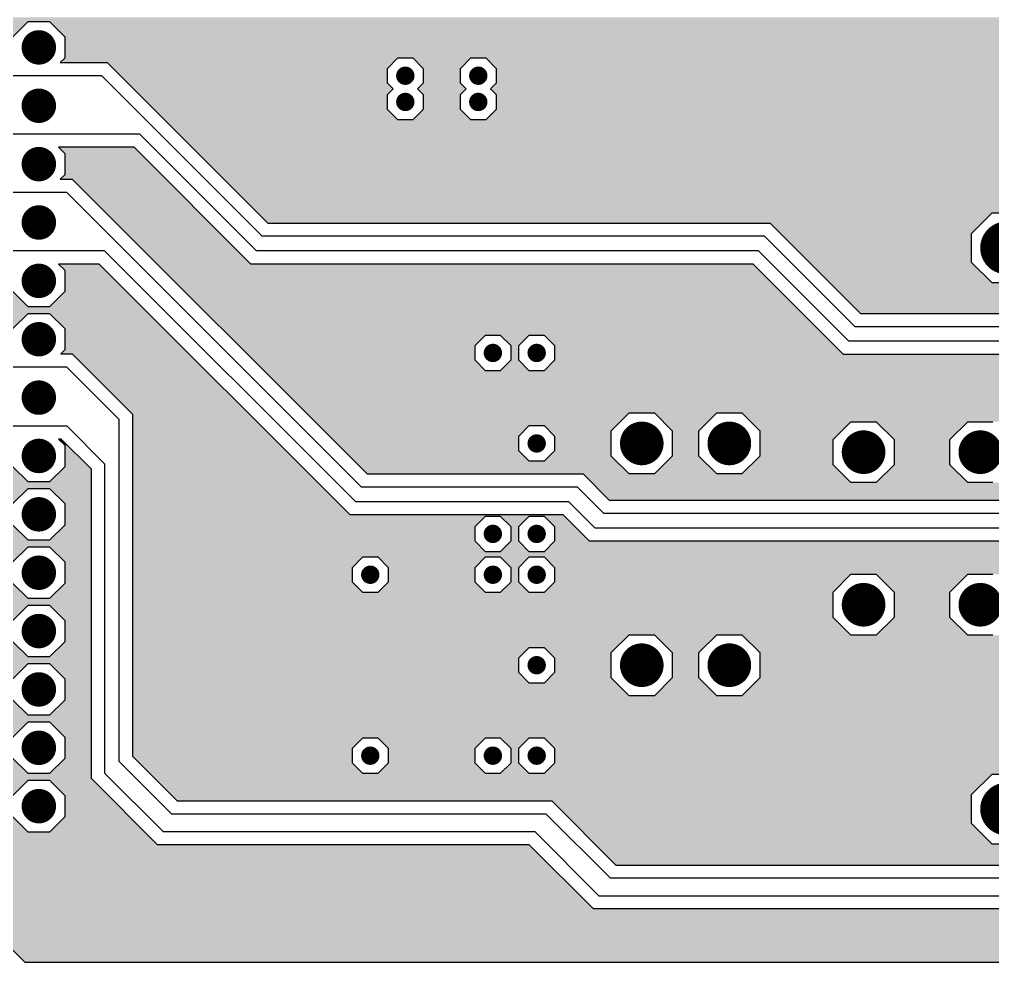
# Model space of a CAD drawing. Extents: x 295 to 953, y 10 to 290.
# Drawn here: x 521.2 to 591.1, y 91.3 to 159 of the extents above; entities that cross this region are included whole.
import ezdxf

# ---------------------------------------------------------------- set-up
doc = ezdxf.new("R2010")
doc.units = 0
doc.header["$LTSCALE"] = 5
doc.header["$MEASUREMENT"] = 0
doc.layers.get('0').update_dxf_attribs({"linetype": 'CONTINUOUS', "lineweight": 25})
doc.layers.add('L3-INT2_GBR', color=2, linetype='CONTINUOUS')

msp = doc.modelspace()

# ---------------------------------------------------------------- linework, layer by layer
at = {"color": 7}
for points, const_width in [([(523.223, 157.023, -1), (521.986, 157.023, -1)], 1.238), ([(549.244, 154.99, -1), (548.584, 154.99, -1)], 0.66), ([(554.483, 154.99, -1), (553.823, 154.99, -1)], 0.66), ([(523.223, 152.832, -1), (521.986, 152.832, -1)], 1.238), ([(549.244, 153.104, -1), (548.584, 153.104, -1)], 0.66), ([(554.483, 153.104, -1), (553.823, 153.104, -1)], 0.66), ([(523.223, 148.641, -1), (521.986, 148.641, -1)], 1.238), ([(523.223, 144.45, -1), (521.986, 144.45, -1)], 1.238), ([(593.03, 142.626, -1), (591.132, 142.626, -1)], 1.897), ([(523.223, 140.258, -1), (521.986, 140.258, -1)], 1.238), ([(523.223, 136.067, -1), (521.986, 136.067, -1)], 1.238), ([(555.53, 135.082, -1), (554.87, 135.082, -1)], 0.66), ([(558.674, 135.082, -1), (558.014, 135.082, -1)], 0.66), ([(523.223, 131.876, -1), (521.986, 131.876, -1)], 1.238), ([(566.671, 128.586, -1), (565.104, 128.586, -1)], 1.567), ([(572.958, 128.586, -1), (571.39, 128.586, -1)], 1.567), ([(558.674, 128.586, -1), (558.014, 128.586, -1)], 0.66), ([(582.597, 127.958, -1), (581.029, 127.958, -1)], 1.567), ([(590.979, 127.958, -1), (589.411, 127.958, -1)], 1.567), ([(523.223, 127.686, -1), (521.986, 127.686, -1)], 1.238), ([(523.223, 123.495, -1), (521.986, 123.495, -1)], 1.238), ([(555.53, 122.09, -1), (554.87, 122.09, -1)], 0.66), ([(558.674, 122.09, -1), (558.014, 122.09, -1)], 0.66), ([(523.223, 119.303, -1), (521.986, 119.303, -1)], 1.238), ([(546.729, 119.157, -1), (546.069, 119.157, -1)], 0.66), ([(555.53, 119.157, -1), (554.87, 119.157, -1)], 0.66), ([(558.674, 119.157, -1), (558.014, 119.157, -1)], 0.66), ([(582.597, 117.002, -1), (581.029, 117.002, -1)], 1.567), ([(590.979, 117.002, -1), (589.411, 117.002, -1)], 1.567), ([(523.223, 115.112, -1), (521.986, 115.112, -1)], 1.238), ([(566.671, 112.661, -1), (565.104, 112.661, -1)], 1.567), ([(572.958, 112.661, -1), (571.39, 112.661, -1)], 1.567), ([(558.674, 112.661, -1), (558.014, 112.661, -1)], 0.66), ([(523.223, 110.921, -1), (521.986, 110.921, -1)], 1.238), ([(523.223, 106.731, -1), (521.986, 106.731, -1)], 1.238), ([(546.729, 106.165, -1), (546.069, 106.165, -1)], 0.66), ([(555.53, 106.165, -1), (554.87, 106.165, -1)], 0.66), ([(558.674, 106.165, -1), (558.014, 106.165, -1)], 0.66), ([(593.03, 102.333, -1), (591.132, 102.333, -1)], 1.897), ([(523.223, 102.54, -1), (521.986, 102.54, -1)], 1.238)]:
    msp.add_lwpolyline(points, format="xyb", close=True, dxfattribs=dict(at, const_width=const_width))
at = {"layer": 'L3-INT2_GBR', "color": 7}
for p, q in [((520.748, 157.791), (521.836, 158.879)), ((521.836, 158.879), (523.373, 158.879)), ((523.373, 158.879), (524.461, 157.791)), ((524.461, 157.791), (524.461, 156.254)), ((524.461, 156.254), (524.146, 155.938)), ((524.146, 155.938), (527.513, 155.938)), ((527.513, 155.938), (539.039, 144.413)), ((547.635, 155.519), (548.384, 156.268)), ((548.384, 156.268), (549.443, 156.268)), ((549.443, 156.268), (550.193, 155.519)), ((552.874, 155.519), (553.623, 156.268)), ((553.623, 156.268), (554.682, 156.268)), ((554.682, 156.268), (555.431, 155.519)), ((547.635, 154.46), (547.635, 155.519)), ((550.193, 155.519), (550.193, 154.46)), ((552.874, 154.46), (552.874, 155.519)), ((555.431, 155.519), (555.431, 154.46)), ((527.121, 154.99), (516.255, 154.99)), ((527.121, 154.99), (538.646, 143.464)), ((548.048, 154.048), (547.635, 154.46)), ((550.193, 154.46), (549.78, 154.048)), ((553.286, 154.048), (552.874, 154.46)), ((555.431, 154.46), (555.019, 154.048)), ((547.635, 153.633), (548.048, 154.048)), ((549.78, 154.048), (550.193, 153.633)), ((552.874, 153.633), (553.286, 154.048)), ((555.019, 154.048), (555.431, 153.633)), ((547.635, 152.574), (547.635, 153.633)), ((550.193, 153.633), (550.193, 152.574)), ((552.874, 152.574), (552.874, 153.633)), ((555.431, 153.633), (555.431, 152.574)), ((548.384, 151.825), (547.635, 152.574)), ((550.193, 152.574), (549.443, 151.825)), ((553.623, 151.825), (552.874, 152.574)), ((555.431, 152.574), (554.682, 151.825)), ((549.443, 151.825), (548.384, 151.825)), ((554.682, 151.825), (553.623, 151.825)), ((529.845, 150.799), (516.255, 150.799)), ((529.845, 150.799), (538.227, 142.417)), ((524.02, 149.85), (524.461, 149.409)), ((529.452, 149.85), (524.02, 149.85)), ((537.834, 141.468), (529.452, 149.85)), ((524.461, 149.409), (524.461, 147.872)), ((524.461, 147.872), (524.146, 147.556)), ((524.146, 147.556), (524.999, 147.556)), ((524.999, 147.556), (546.163, 126.392)), ((524.606, 146.608), (516.255, 146.608)), ((524.606, 146.608), (545.771, 125.443)), ((589.565, 143.669), (591.038, 145.142)), ((591.038, 145.142), (593.124, 145.142)), ((539.039, 144.413), (575.098, 144.413)), ((575.098, 144.413), (581.594, 137.917)), ((574.705, 143.464), (538.646, 143.464)), ((574.705, 143.464), (581.201, 136.968)), ((589.565, 141.583), (589.565, 143.669)), ((527.33, 142.417), (516.255, 142.417)), ((527.33, 142.417), (545.351, 124.395)), ((574.269, 142.417), (538.227, 142.417)), ((574.269, 142.417), (580.765, 135.921)), ((524.02, 141.468), (524.461, 141.027)), ((526.937, 141.468), (524.02, 141.468)), ((544.959, 123.447), (526.937, 141.468)), ((573.877, 141.468), (537.834, 141.468)), ((580.373, 134.972), (573.877, 141.468)), ((591.038, 140.11), (589.565, 141.583)), ((524.461, 141.027), (524.461, 139.49)), ((593.124, 140.11), (591.038, 140.11)), ((521.836, 138.402), (520.748, 139.49)), ((524.461, 139.49), (523.373, 138.402)), ((523.373, 138.402), (521.836, 138.402)), ((520.748, 136.836), (521.836, 137.924)), ((521.836, 137.924), (523.373, 137.924)), ((523.373, 137.924), (524.461, 136.836)), ((581.594, 137.917), (617.673, 137.917)), ((618.065, 136.968), (581.201, 136.968)), ((524.461, 136.836), (524.461, 135.299)), ((553.922, 135.612), (554.671, 136.361)), ((554.671, 136.361), (555.73, 136.361)), ((555.73, 136.361), (556.479, 135.612)), ((557.065, 135.612), (557.814, 136.361)), ((557.814, 136.361), (558.873, 136.361)), ((558.873, 136.361), (559.622, 135.612)), ((553.922, 134.553), (553.922, 135.612)), ((556.479, 135.612), (556.479, 134.553)), ((557.065, 134.553), (557.065, 135.612)), ((559.622, 135.612), (559.622, 134.553)), ((618.694, 135.921), (580.765, 135.921)), ((524.461, 135.299), (524.177, 135.015)), ((524.177, 135.015), (524.999, 135.015)), ((524.999, 135.015), (529.327, 130.687)), ((619.087, 134.972), (580.373, 134.972)), ((554.671, 133.804), (553.922, 134.553)), ((556.479, 134.553), (555.73, 133.804)), ((557.814, 133.804), (557.065, 134.553)), ((559.622, 134.553), (558.873, 133.804)), ((524.606, 134.066), (516.224, 134.066)), ((524.606, 134.066), (528.378, 130.294)), ((555.73, 133.804), (554.671, 133.804)), ((558.873, 133.804), (557.814, 133.804)), ((529.327, 130.687), (529.327, 106.138)), ((563.701, 129.492), (564.981, 130.773)), ((564.981, 130.773), (566.793, 130.773)), ((566.793, 130.773), (568.074, 129.492)), ((569.988, 129.492), (571.268, 130.773)), ((571.268, 130.773), (573.08, 130.773)), ((573.08, 130.773), (574.36, 129.492)), ((528.378, 105.745), (528.378, 130.294)), ((579.627, 128.864), (580.907, 130.144)), ((580.907, 130.144), (582.719, 130.144)), ((582.719, 130.144), (583.999, 128.864)), ((588.009, 128.864), (589.289, 130.144)), ((589.289, 130.144), (591.101, 130.144)), ((516.255, 129.844), (524.606, 129.844)), ((527.33, 127.12), (524.606, 129.844)), ((557.065, 129.116), (557.814, 129.865)), ((557.814, 129.865), (558.873, 129.865)), ((558.873, 129.865), (559.622, 129.116)), ((563.701, 127.681), (563.701, 129.492)), ((568.074, 129.492), (568.074, 127.681)), ((569.988, 127.681), (569.988, 129.492)), ((574.36, 129.492), (574.36, 127.681)), ((524.02, 128.895), (524.461, 128.454)), ((524.213, 128.895), (524.02, 128.895)), ((526.381, 126.727), (524.213, 128.895)), ((557.065, 128.057), (557.065, 129.116)), ((559.622, 129.116), (559.622, 128.057)), ((579.627, 127.052), (579.627, 128.864)), ((583.999, 128.864), (583.999, 127.052)), ((588.009, 127.052), (588.009, 128.864)), ((524.461, 128.454), (524.461, 126.917)), ((557.814, 127.308), (557.065, 128.057)), ((559.622, 128.057), (558.873, 127.308)), ((558.873, 127.308), (557.814, 127.308)), ((564.981, 126.4), (563.701, 127.681)), ((568.074, 127.681), (566.793, 126.4)), ((571.268, 126.4), (569.988, 127.681)), ((574.36, 127.681), (573.08, 126.4)), ((521.836, 125.829), (520.748, 126.917)), ((524.461, 126.917), (523.373, 125.829)), ((526.381, 104.515), (526.381, 126.727)), ((527.33, 127.12), (527.33, 104.907)), ((580.907, 125.772), (579.627, 127.052)), ((583.999, 127.052), (582.719, 125.772)), ((589.289, 125.772), (588.009, 127.052)), ((523.373, 125.829), (521.836, 125.829)), ((546.163, 126.392), (561.67, 126.392)), ((561.67, 126.392), (563.556, 124.506)), ((566.793, 126.4), (564.981, 126.4)), ((573.08, 126.4), (571.268, 126.4)), ((582.719, 125.772), (580.907, 125.772)), ((591.101, 125.772), (589.289, 125.772)), ((520.748, 124.263), (521.836, 125.351)), ((521.836, 125.351), (523.373, 125.351)), ((523.373, 125.351), (524.461, 124.263)), ((561.277, 125.443), (545.771, 125.443)), ((561.277, 125.443), (563.163, 123.557)), ((560.649, 124.395), (545.351, 124.395)), ((560.649, 124.395), (562.535, 122.509)), ((563.556, 124.506), (592.946, 124.506)), ((524.461, 124.263), (524.461, 122.726)), ((560.256, 123.447), (544.959, 123.447)), ((553.922, 122.62), (554.671, 123.369)), ((554.671, 123.369), (555.73, 123.369)), ((555.73, 123.369), (556.479, 122.62)), ((557.065, 122.62), (557.814, 123.369)), ((557.814, 123.369), (558.873, 123.369)), ((558.873, 123.369), (559.622, 122.62)), ((562.142, 121.561), (560.256, 123.447)), ((593.338, 123.557), (563.163, 123.557)), ((521.836, 121.638), (520.748, 122.726)), ((524.461, 122.726), (523.373, 121.638)), ((553.922, 121.561), (553.922, 122.62)), ((556.479, 122.62), (556.479, 121.561)), ((557.065, 121.561), (557.065, 122.62)), ((559.622, 122.62), (559.622, 121.561)), ((593.967, 122.509), (562.535, 122.509)), ((523.373, 121.638), (521.836, 121.638)), ((554.671, 120.812), (553.922, 121.561)), ((556.479, 121.561), (555.73, 120.812)), ((557.814, 120.812), (557.065, 121.561)), ((559.622, 121.561), (558.873, 120.812)), ((594.36, 121.561), (562.142, 121.561)), ((520.748, 120.072), (521.836, 121.16)), ((521.836, 121.16), (523.373, 121.16)), ((523.373, 121.16), (524.461, 120.072)), ((545.12, 119.686), (545.87, 120.435)), ((545.87, 120.435), (546.929, 120.435)), ((546.929, 120.435), (547.678, 119.686)), ((553.922, 119.686), (554.671, 120.435)), ((555.73, 120.812), (554.671, 120.812)), ((554.671, 120.435), (555.73, 120.435)), ((555.73, 120.435), (556.479, 119.686)), ((557.065, 119.686), (557.814, 120.435)), ((558.873, 120.812), (557.814, 120.812)), ((557.814, 120.435), (558.873, 120.435)), ((558.873, 120.435), (559.622, 119.686)), ((524.461, 120.072), (524.461, 118.535)), ((545.12, 118.627), (545.12, 119.686)), ((547.678, 119.686), (547.678, 118.627)), ((553.922, 118.627), (553.922, 119.686)), ((556.479, 119.686), (556.479, 118.627)), ((557.065, 118.627), (557.065, 119.686)), ((559.622, 119.686), (559.622, 118.627)), ((579.627, 117.908), (580.907, 119.188)), ((580.907, 119.188), (582.719, 119.188)), ((582.719, 119.188), (583.999, 117.908)), ((588.009, 117.908), (589.289, 119.188)), ((589.289, 119.188), (591.101, 119.188)), ((521.836, 117.447), (520.748, 118.535)), ((524.461, 118.535), (523.373, 117.447)), ((545.87, 117.878), (545.12, 118.627)), ((547.678, 118.627), (546.929, 117.878)), ((554.671, 117.878), (553.922, 118.627)), ((556.479, 118.627), (555.73, 117.878)), ((557.814, 117.878), (557.065, 118.627)), ((559.622, 118.627), (558.873, 117.878)), ((523.373, 117.447), (521.836, 117.447)), ((546.929, 117.878), (545.87, 117.878)), ((555.73, 117.878), (554.671, 117.878)), ((558.873, 117.878), (557.814, 117.878)), ((579.627, 116.096), (579.627, 117.908)), ((583.999, 117.908), (583.999, 116.096)), ((588.009, 116.096), (588.009, 117.908)), ((520.748, 115.881), (521.836, 116.969)), ((521.836, 116.969), (523.373, 116.969)), ((523.373, 116.969), (524.461, 115.881)), ((580.907, 114.816), (579.627, 116.096)), ((583.999, 116.096), (582.719, 114.816)), ((589.289, 114.816), (588.009, 116.096)), ((524.461, 115.881), (524.461, 114.344)), ((563.701, 113.566), (564.981, 114.847)), ((564.981, 114.847), (566.793, 114.847)), ((566.793, 114.847), (568.074, 113.566)), ((569.988, 113.566), (571.268, 114.847)), ((571.268, 114.847), (573.08, 114.847)), ((573.08, 114.847), (574.36, 113.566)), ((582.719, 114.816), (580.907, 114.816)), ((591.101, 114.816), (589.289, 114.816)), ((521.836, 113.256), (520.748, 114.344)), ((524.461, 114.344), (523.373, 113.256)), ((557.065, 113.19), (557.814, 113.939)), ((557.814, 113.939), (558.873, 113.939)), ((558.873, 113.939), (559.622, 113.19)), ((523.373, 113.256), (521.836, 113.256)), ((557.065, 112.131), (557.065, 113.19)), ((559.622, 113.19), (559.622, 112.131)), ((563.701, 111.755), (563.701, 113.566)), ((568.074, 113.566), (568.074, 111.755)), ((569.988, 111.755), (569.988, 113.566)), ((574.36, 113.566), (574.36, 111.755)), ((520.748, 111.69), (521.836, 112.778)), ((521.836, 112.778), (523.373, 112.778)), ((523.373, 112.778), (524.461, 111.69)), ((557.814, 111.382), (557.065, 112.131)), ((559.622, 112.131), (558.873, 111.382)), ((524.461, 111.69), (524.461, 110.153)), ((558.873, 111.382), (557.814, 111.382)), ((564.981, 110.474), (563.701, 111.755)), ((568.074, 111.755), (566.793, 110.474)), ((571.268, 110.474), (569.988, 111.755)), ((574.36, 111.755), (573.08, 110.474)), ((566.793, 110.474), (564.981, 110.474)), ((573.08, 110.474), (571.268, 110.474)), ((521.836, 109.065), (520.748, 110.153)), ((524.461, 110.153), (523.373, 109.065)), ((523.373, 109.065), (521.836, 109.065)), ((520.748, 107.499), (521.836, 108.587)), ((521.836, 108.587), (523.373, 108.587)), ((523.373, 108.587), (524.461, 107.499)), ((524.461, 107.499), (524.461, 105.962)), ((545.12, 106.694), (545.87, 107.443)), ((545.87, 107.443), (546.929, 107.443)), ((546.929, 107.443), (547.678, 106.694)), ((553.922, 106.694), (554.671, 107.443)), ((554.671, 107.443), (555.73, 107.443)), ((555.73, 107.443), (556.479, 106.694)), ((557.065, 106.694), (557.814, 107.443)), ((557.814, 107.443), (558.873, 107.443)), ((558.873, 107.443), (559.622, 106.694)), ((545.12, 105.635), (545.12, 106.694)), ((547.678, 106.694), (547.678, 105.635)), ((553.922, 105.635), (553.922, 106.694)), ((556.479, 106.694), (556.479, 105.635)), ((557.065, 105.635), (557.065, 106.694)), ((559.622, 106.694), (559.622, 105.635)), ((521.836, 104.874), (520.748, 105.962)), ((524.461, 105.962), (523.373, 104.874)), ((528.378, 105.745), (532.15, 101.974)), ((529.327, 106.138), (532.543, 102.922)), ((545.87, 104.886), (545.12, 105.635)), ((547.678, 105.635), (546.929, 104.886)), ((554.671, 104.886), (553.922, 105.635)), ((556.479, 105.635), (555.73, 104.886)), ((557.814, 104.886), (557.065, 105.635)), ((559.622, 105.635), (558.873, 104.886)), ((523.373, 104.874), (521.836, 104.874)), ((531.521, 100.716), (527.33, 104.907)), ((546.929, 104.886), (545.87, 104.886)), ((555.73, 104.886), (554.671, 104.886)), ((558.873, 104.886), (557.814, 104.886)), ((589.565, 103.376), (591.038, 104.849)), ((591.038, 104.849), (593.124, 104.849)), ((520.748, 103.308), (521.836, 104.396)), ((521.836, 104.396), (523.373, 104.396)), ((523.373, 104.396), (524.461, 103.308)), ((531.128, 99.767), (526.381, 104.515)), ((524.461, 103.308), (524.461, 101.771)), ((532.543, 102.922), (559.423, 102.922)), ((559.423, 102.922), (564.033, 98.312)), ((589.565, 101.29), (589.565, 103.376)), ((521.836, 100.683), (520.748, 101.771)), ((524.461, 101.771), (523.373, 100.683)), ((559.03, 101.974), (532.15, 101.974)), ((559.03, 101.974), (563.64, 97.363)), ((523.373, 100.683), (521.836, 100.683)), ((531.521, 100.716), (558.205, 100.716)), ((562.815, 96.106), (558.205, 100.716)), ((591.038, 99.817), (589.565, 101.29)), ((557.812, 99.767), (531.128, 99.767)), ((562.422, 95.157), (557.812, 99.767)), ((593.124, 99.817), (591.038, 99.817)), ((521.616, 91.311), (514.191, 98.736)), ((564.033, 98.312), (723.443, 98.312)), ((723.05, 97.363), (563.64, 97.363)), ((562.815, 96.106), (722.631, 96.106)), ((722.238, 95.157), (562.422, 95.157)), ((718.283, 91.311), (521.616, 91.311))]:
    msp.add_line(p, q, dxfattribs=at)
for points in [[(661.61, 158.879), (661.911, 159.179), (506.839, 158.879), (506.839, 159.179)], [(521.836, 158.879), (521.836, 158.879), (519.182, 158.879), (517.645, 158.879)], [(520.748, 157.791), (521.836, 158.879), (520.27, 157.791), (519.182, 158.879)], [(661.61, 158.879), (661.61, 158.879), (523.373, 158.879), (521.836, 158.879)], [(660.723, 157.991), (661.61, 158.879), (524.261, 157.991), (523.373, 158.879)], [(660.723, 157.791), (660.723, 157.991), (524.461, 157.791), (524.261, 157.991)], [(660.723, 156.478), (660.723, 157.791), (524.461, 156.478), (524.461, 157.791)], [(610.201, 156.268), (610.411, 156.478), (524.461, 156.268), (524.461, 156.478)], [(548.054, 155.938), (548.369, 156.254), (524.146, 155.938), (524.461, 156.254)], [(548.054, 155.938), (548.054, 155.938), (527.513, 155.938), (524.146, 155.938)], [(548.369, 156.254), (548.384, 156.268), (524.461, 156.254), (524.461, 156.268)], [(547.635, 155.519), (548.054, 155.938), (527.932, 155.519), (527.513, 155.938)], [(553.623, 156.268), (553.623, 156.268), (549.443, 156.268), (548.384, 156.268)], [(552.874, 155.519), (553.623, 156.268), (550.193, 155.519), (549.443, 156.268)], [(610.201, 156.268), (610.201, 156.268), (554.682, 156.268), (553.623, 156.268)], [(609.662, 155.729), (610.201, 156.268), (555.222, 155.729), (554.682, 156.268)], [(547.635, 154.46), (547.635, 155.519), (528.992, 154.46), (527.932, 155.519)], [(552.874, 154.46), (552.874, 155.519), (550.193, 154.46), (550.193, 155.519)], [(609.662, 155.519), (609.662, 155.729), (555.431, 155.519), (555.222, 155.729)], [(609.662, 154.67), (609.662, 155.519), (555.431, 154.67), (555.431, 155.519)], [(548.048, 154.048), (547.635, 154.46), (529.404, 154.048), (528.992, 154.46)], [(553.286, 154.048), (552.874, 154.46), (549.78, 154.048), (550.193, 154.46)], [(610.18, 154.152), (609.871, 154.46), (555.123, 154.152), (555.431, 154.46)], [(609.871, 154.46), (609.662, 154.67), (555.431, 154.46), (555.431, 154.67)], [(547.635, 153.633), (548.048, 154.048), (529.818, 153.633), (529.404, 154.048)], [(552.874, 153.633), (553.286, 154.048), (550.193, 153.633), (549.78, 154.048)], [(610.076, 154.048), (610.18, 154.152), (555.019, 154.048), (555.123, 154.152)], [(609.662, 153.633), (610.076, 154.048), (555.431, 153.633), (555.019, 154.048)], [(547.635, 152.574), (547.635, 153.633), (530.878, 152.574), (529.818, 153.633)], [(552.874, 152.574), (552.874, 153.633), (550.193, 152.574), (550.193, 153.633)], [(609.662, 152.574), (609.662, 153.633), (555.431, 152.574), (555.431, 153.633)], [(548.384, 151.825), (547.635, 152.574), (531.627, 151.825), (530.878, 152.574)], [(553.623, 151.825), (552.874, 152.574), (549.443, 151.825), (550.193, 152.574)], [(610.411, 151.825), (609.662, 152.574), (554.682, 151.825), (555.431, 152.574)], [(692.225, 151.317), (692.225, 151.825), (532.135, 151.317), (531.627, 151.825)], [(692.302, 151.239), (692.225, 151.317), (532.213, 151.239), (532.135, 151.317)], [(675.791, 151.03), (676, 151.239), (532.422, 151.03), (532.213, 151.239)], [(596.879, 150.281), (597.628, 151.03), (533.171, 150.281), (532.422, 151.03)], [(596.879, 149.221), (596.879, 150.281), (534.23, 149.221), (533.171, 150.281)], [(529.893, 149.409), (529.452, 149.85), (524.461, 149.409), (524.02, 149.85)], [(529.452, 149.85), (529.452, 149.85), (524.02, 149.85), (529.452, 149.85)], [(531.43, 147.872), (529.893, 149.409), (524.461, 147.872), (524.461, 149.409)], [(597.397, 148.703), (596.879, 149.221), (534.749, 148.703), (534.23, 149.221)], [(596.879, 148.185), (597.397, 148.703), (535.267, 148.185), (534.749, 148.703)], [(596.879, 147.126), (596.879, 148.185), (536.326, 147.126), (535.267, 148.185)], [(531.746, 147.556), (531.43, 147.872), (524.146, 147.556), (524.461, 147.872)], [(531.746, 147.556), (531.746, 147.556), (524.999, 147.556), (524.146, 147.556)], [(537.834, 141.468), (531.746, 147.556), (531.087, 141.468), (524.999, 147.556)], [(597.628, 146.377), (596.879, 147.126), (537.075, 146.377), (536.326, 147.126)], [(644.789, 145.142), (646.023, 146.377), (538.309, 145.142), (537.075, 146.377)], [(590.309, 144.413), (591.038, 145.142), (539.039, 144.413), (538.309, 145.142)], [(615.765, 145.142), (615.765, 145.142), (593.124, 145.142), (591.038, 145.142)], [(590.309, 144.413), (590.309, 144.413), (575.098, 144.413), (539.039, 144.413)], [(589.565, 143.669), (590.309, 144.413), (575.842, 143.669), (575.098, 144.413)], [(589.565, 141.583), (589.565, 143.669), (577.927, 141.583), (575.842, 143.669)], [(527.378, 141.027), (526.938, 141.468), (524.461, 141.027), (524.02, 141.468)], [(526.938, 141.468), (526.937, 141.468), (524.02, 141.468), (526.937, 141.468)], [(578.983, 136.361), (573.877, 141.468), (536.194, 136.361), (531.087, 141.468)], [(573.877, 141.468), (573.877, 141.468), (571.268, 141.468), (573.877, 141.468)], [(591.038, 140.11), (589.565, 141.583), (579.401, 140.11), (577.927, 141.583)], [(528.916, 139.49), (527.378, 141.027), (524.461, 139.49), (524.461, 141.027)], [(617.673, 137.917), (619.865, 140.11), (581.594, 137.917), (579.401, 140.11)], [(521.836, 138.402), (520.748, 139.49), (519.182, 138.402), (520.27, 139.49)], [(530.003, 138.402), (528.916, 139.49), (523.373, 138.402), (524.461, 139.49)], [(530.482, 137.924), (530.003, 138.402), (506.839, 137.924), (506.839, 138.402)], [(530.003, 138.402), (530.003, 138.402), (513.454, 138.402), (514.991, 138.402)], [(521.836, 137.924), (521.836, 137.924), (519.182, 137.924), (517.645, 137.924)], [(520.748, 136.836), (521.836, 137.924), (520.27, 136.836), (519.182, 137.924)], [(530.482, 137.924), (530.482, 137.924), (523.373, 137.924), (521.836, 137.924)], [(531.569, 136.836), (530.482, 137.924), (524.461, 136.836), (523.373, 137.924)], [(533.107, 135.299), (531.569, 136.836), (524.461, 135.299), (524.461, 136.836)], [(553.922, 135.612), (554.671, 136.361), (536.943, 135.612), (536.194, 136.361)], [(557.814, 136.361), (557.814, 136.361), (555.73, 136.361), (554.671, 136.361)], [(557.065, 135.612), (557.814, 136.361), (556.479, 135.612), (555.73, 136.361)], [(578.983, 136.361), (578.983, 136.361), (558.873, 136.361), (557.814, 136.361)], [(579.733, 135.612), (578.983, 136.361), (559.622, 135.612), (558.873, 136.361)], [(553.922, 134.553), (553.922, 135.612), (538.002, 134.553), (536.943, 135.612)], [(557.065, 134.553), (557.065, 135.612), (556.479, 134.553), (556.479, 135.612)], [(580.373, 134.972), (579.733, 135.612), (559.622, 134.972), (559.622, 135.612)], [(533.391, 135.015), (533.107, 135.299), (524.177, 135.015), (524.461, 135.299)], [(533.391, 135.015), (533.391, 135.015), (524.999, 135.015), (524.177, 135.015)], [(537.719, 130.687), (533.391, 135.015), (529.327, 130.687), (524.999, 135.015)], [(683.125, 134.851), (683.004, 134.972), (559.622, 134.851), (559.622, 134.972)], [(752.365, 134.762), (752.365, 134.851), (559.622, 134.762), (559.622, 134.851)], [(554.671, 133.804), (553.922, 134.553), (538.751, 133.804), (538.002, 134.553)], [(557.814, 133.804), (557.065, 134.553), (555.73, 133.804), (556.479, 134.553)], [(752.443, 133.804), (752.883, 134.244), (558.873, 133.804), (559.314, 134.244)], [(752.883, 134.244), (752.575, 134.553), (559.314, 134.244), (559.622, 134.553)], [(752.575, 134.553), (752.365, 134.762), (559.622, 134.553), (559.622, 134.762)], [(752.365, 133.726), (752.443, 133.804), (538.829, 133.726), (538.751, 133.804)], [(752.365, 133.218), (752.365, 133.726), (539.337, 133.218), (538.829, 133.726)], [(752.443, 133.804), (752.443, 133.804), (557.814, 133.804), (558.873, 133.804)], [(734.973, 132.469), (735.722, 133.218), (540.086, 132.469), (539.337, 133.218)], [(734.973, 131.41), (734.973, 132.469), (541.146, 131.41), (540.086, 132.469)], [(735.171, 131.212), (734.973, 131.41), (541.344, 131.212), (541.146, 131.41)], [(544.959, 123.447), (537.719, 130.687), (529.327, 123.447), (529.327, 130.687)], [(655.705, 131.122), (655.794, 131.212), (541.433, 131.122), (541.344, 131.212)], [(618.024, 130.773), (618.374, 131.122), (541.783, 130.773), (541.433, 131.122)], [(564.074, 129.865), (564.981, 130.773), (542.69, 129.865), (541.783, 130.773)], [(571.268, 130.773), (571.268, 130.773), (566.793, 130.773), (564.981, 130.773)], [(569.988, 129.492), (571.268, 130.773), (568.074, 129.492), (566.793, 130.773)], [(618.024, 130.773), (618.024, 130.773), (573.08, 130.773), (571.268, 130.773)], [(617.625, 130.373), (618.024, 130.773), (573.479, 130.373), (573.08, 130.773)], [(617.625, 130.144), (617.625, 130.373), (573.708, 130.144), (573.479, 130.373)], [(580.256, 129.492), (580.907, 130.144), (574.36, 129.492), (573.708, 130.144)], [(589.289, 130.144), (589.289, 130.144), (582.719, 130.144), (580.907, 130.144)], [(588.009, 128.864), (589.289, 130.144), (583.999, 128.864), (582.719, 130.144)], [(617.625, 130.144), (617.625, 130.144), (591.101, 130.144), (589.289, 130.144)], [(557.065, 129.116), (557.814, 129.865), (543.439, 129.116), (542.69, 129.865)], [(564.074, 129.865), (564.074, 129.865), (558.873, 129.865), (557.814, 129.865)], [(563.701, 129.492), (564.074, 129.865), (559.246, 129.492), (558.873, 129.865)], [(563.701, 129.116), (563.701, 129.492), (559.622, 129.116), (559.246, 129.492)], [(569.988, 127.681), (569.988, 129.492), (568.074, 127.681), (568.074, 129.492)], [(579.627, 128.864), (580.256, 129.492), (574.36, 128.864), (574.36, 129.492)], [(524.654, 128.454), (524.213, 128.895), (524.461, 128.454), (524.02, 128.895)], [(524.213, 128.895), (524.213, 128.895), (524.02, 128.895), (524.213, 128.895)], [(557.065, 128.057), (557.065, 129.116), (544.498, 128.057), (543.439, 129.116)], [(563.701, 128.057), (563.701, 129.116), (559.622, 128.057), (559.622, 129.116)], [(579.627, 127.681), (579.627, 128.864), (574.36, 127.681), (574.36, 128.864)], [(588.009, 127.052), (588.009, 128.864), (583.999, 127.052), (583.999, 128.864)], [(526.192, 126.917), (524.654, 128.454), (524.461, 126.917), (524.461, 128.454)], [(557.814, 127.308), (557.065, 128.057), (545.248, 127.308), (544.498, 128.057)], [(563.701, 127.681), (563.701, 128.057), (559.246, 127.681), (559.622, 128.057)], [(564.981, 126.4), (564.074, 127.308), (546.155, 126.4), (545.248, 127.308)], [(564.074, 127.308), (563.701, 127.681), (558.873, 127.308), (559.246, 127.681)], [(571.268, 126.4), (569.988, 127.681), (566.793, 126.4), (568.074, 127.681)], [(579.627, 127.052), (579.627, 127.681), (573.731, 127.052), (574.36, 127.681)], [(521.836, 125.829), (520.748, 126.917), (519.182, 125.829), (520.27, 126.917)], [(526.381, 125.829), (526.381, 126.727), (523.373, 125.829), (524.271, 126.727)], [(526.381, 126.727), (526.192, 126.917), (524.271, 126.727), (524.461, 126.917)], [(580.279, 126.4), (579.627, 127.052), (573.08, 126.4), (573.731, 127.052)], [(589.289, 125.772), (588.009, 127.052), (582.719, 125.772), (583.999, 127.052)], [(526.381, 125.351), (526.381, 125.829), (506.839, 125.351), (506.839, 125.829)], [(521.836, 125.829), (521.836, 125.829), (517.645, 125.829), (519.182, 125.829)], [(526.381, 125.829), (526.381, 125.829), (521.836, 125.829), (523.373, 125.829)], [(580.287, 126.392), (580.279, 126.4), (546.163, 126.392), (546.155, 126.4)], [(580.287, 126.392), (580.287, 126.392), (561.67, 126.392), (546.163, 126.392)], [(580.907, 125.772), (580.287, 126.392), (562.29, 125.772), (561.67, 126.392)], [(592.946, 124.506), (594.211, 125.772), (563.556, 124.506), (562.29, 125.772)], [(521.836, 125.351), (521.836, 125.351), (519.182, 125.351), (517.645, 125.351)], [(520.748, 124.263), (521.836, 125.351), (520.27, 124.263), (519.182, 125.351)], [(526.381, 125.351), (526.381, 125.351), (523.373, 125.351), (521.836, 125.351)], [(526.381, 124.263), (526.381, 125.351), (524.461, 124.263), (523.373, 125.351)], [(526.381, 122.726), (526.381, 124.263), (524.461, 122.726), (524.461, 124.263)], [(560.333, 123.369), (560.256, 123.447), (529.327, 123.369), (529.327, 123.447)], [(553.922, 122.62), (554.671, 123.369), (529.327, 122.62), (529.327, 123.369)], [(557.814, 123.369), (557.814, 123.369), (555.73, 123.369), (554.671, 123.369)], [(557.065, 122.62), (557.814, 123.369), (556.479, 122.62), (555.73, 123.369)], [(560.256, 123.447), (560.256, 123.447), (557.814, 123.447), (560.256, 123.447)], [(560.333, 123.369), (560.333, 123.369), (558.873, 123.369), (557.814, 123.369)], [(561.083, 122.62), (560.333, 123.369), (559.622, 122.62), (558.873, 123.369)], [(521.836, 121.638), (520.748, 122.726), (519.182, 121.638), (520.27, 122.726)], [(526.381, 121.638), (526.381, 122.726), (523.373, 121.638), (524.461, 122.726)], [(553.922, 121.561), (553.922, 122.62), (529.327, 121.561), (529.327, 122.62)], [(557.065, 121.561), (557.065, 122.62), (556.479, 121.561), (556.479, 122.62)], [(562.142, 121.561), (561.083, 122.62), (559.622, 121.561), (559.622, 122.62)], [(526.381, 121.16), (526.381, 121.638), (506.839, 121.16), (506.839, 121.638)], [(521.836, 121.638), (521.836, 121.638), (517.645, 121.638), (519.182, 121.638)], [(526.381, 121.638), (526.381, 121.638), (521.836, 121.638), (523.373, 121.638)], [(554.671, 120.812), (553.922, 121.561), (529.327, 120.812), (529.327, 121.561)], [(557.814, 120.812), (557.065, 121.561), (555.73, 120.812), (556.479, 121.561)], [(596.879, 121.153), (597.287, 121.561), (559.215, 121.153), (559.622, 121.561)], [(597.287, 121.561), (597.287, 121.561), (589.289, 121.561), (594.36, 121.561)], [(521.836, 121.16), (521.836, 121.16), (519.182, 121.16), (517.645, 121.16)], [(520.748, 120.072), (521.836, 121.16), (520.27, 120.072), (519.182, 121.16)], [(526.381, 121.16), (526.381, 121.16), (523.373, 121.16), (521.836, 121.16)], [(526.381, 120.072), (526.381, 121.16), (524.461, 120.072), (523.373, 121.16)], [(596.879, 120.812), (596.879, 121.153), (558.873, 120.812), (559.215, 121.153)], [(596.879, 120.435), (596.879, 120.812), (529.327, 120.435), (529.327, 120.812)], [(545.12, 119.686), (545.87, 120.435), (529.327, 119.686), (529.327, 120.435)], [(554.671, 120.435), (554.671, 120.435), (546.929, 120.435), (545.87, 120.435)], [(553.922, 119.686), (554.671, 120.435), (547.678, 119.686), (546.929, 120.435)], [(557.814, 120.812), (557.814, 120.812), (554.671, 120.812), (555.73, 120.812)], [(557.814, 120.435), (557.814, 120.435), (555.73, 120.435), (554.671, 120.435)], [(557.065, 119.686), (557.814, 120.435), (556.479, 119.686), (555.73, 120.435)], [(596.879, 120.812), (596.879, 120.812), (557.814, 120.812), (558.873, 120.812)], [(596.879, 120.435), (596.879, 120.435), (558.873, 120.435), (557.814, 120.435)], [(596.879, 120.094), (596.879, 120.435), (559.215, 120.094), (558.873, 120.435)], [(526.381, 118.535), (526.381, 120.072), (524.461, 118.535), (524.461, 120.072)], [(545.12, 118.627), (545.12, 119.686), (529.327, 118.627), (529.327, 119.686)], [(553.922, 118.627), (553.922, 119.686), (547.678, 118.627), (547.678, 119.686)], [(557.065, 118.627), (557.065, 119.686), (556.479, 118.627), (556.479, 119.686)], [(597.287, 119.686), (596.879, 120.094), (559.622, 119.686), (559.215, 120.094)], [(597.628, 119.345), (597.287, 119.686), (559.622, 119.345), (559.622, 119.686)], [(687.341, 119.337), (687.34, 119.345), (559.622, 119.337), (559.622, 119.345)], [(687.362, 119.188), (687.341, 119.337), (559.622, 119.188), (559.622, 119.337)], [(580.346, 118.627), (580.907, 119.188), (559.622, 118.627), (559.622, 119.188)], [(589.289, 119.188), (589.289, 119.188), (582.719, 119.188), (580.907, 119.188)], [(588.009, 117.908), (589.289, 119.188), (583.999, 117.908), (582.719, 119.188)], [(687.362, 119.188), (687.362, 119.188), (591.101, 119.188), (589.289, 119.188)], [(521.836, 117.447), (520.748, 118.535), (519.182, 117.447), (520.27, 118.535)], [(526.381, 117.447), (526.381, 118.535), (523.373, 117.447), (524.461, 118.535)], [(545.869, 117.878), (545.12, 118.627), (529.327, 117.878), (529.327, 118.627)], [(554.671, 117.878), (553.922, 118.627), (546.929, 117.878), (547.678, 118.627)], [(557.814, 117.878), (557.065, 118.627), (555.73, 117.878), (556.479, 118.627)], [(579.627, 117.908), (580.346, 118.627), (558.903, 117.908), (559.622, 118.627)], [(526.381, 116.969), (526.381, 117.447), (506.839, 116.969), (506.839, 117.447)], [(521.836, 117.447), (521.836, 117.447), (517.645, 117.447), (519.182, 117.447)], [(526.381, 117.447), (526.381, 117.447), (521.836, 117.447), (523.373, 117.447)], [(579.627, 116.096), (579.627, 117.878), (529.327, 116.096), (529.327, 117.878)], [(554.671, 117.878), (554.671, 117.878), (545.869, 117.878), (546.929, 117.878)], [(557.814, 117.878), (557.814, 117.878), (554.671, 117.878), (555.73, 117.878)], [(579.627, 117.878), (579.627, 117.878), (557.814, 117.878), (558.873, 117.878)], [(579.627, 117.878), (579.627, 117.908), (558.873, 117.878), (558.903, 117.908)], [(588.009, 116.096), (588.009, 117.908), (583.999, 116.096), (583.999, 117.908)], [(521.836, 116.969), (521.836, 116.969), (519.182, 116.969), (517.645, 116.969)], [(520.748, 115.881), (521.836, 116.969), (520.27, 115.881), (519.182, 116.969)], [(526.381, 116.969), (526.381, 116.969), (523.373, 116.969), (521.836, 116.969)], [(526.381, 115.881), (526.381, 116.969), (524.461, 115.881), (523.373, 116.969)], [(580.876, 114.847), (579.627, 116.096), (529.327, 114.847), (529.327, 116.096)], [(589.289, 114.816), (588.009, 116.096), (582.719, 114.816), (583.999, 116.096)], [(526.381, 114.344), (526.381, 115.881), (524.461, 114.344), (524.461, 115.881)], [(564.074, 113.939), (564.981, 114.847), (529.327, 113.939), (529.327, 114.847)], [(571.268, 114.847), (571.268, 114.847), (566.793, 114.847), (564.981, 114.847)], [(569.988, 113.566), (571.268, 114.847), (568.074, 113.566), (566.793, 114.847)], [(580.876, 114.847), (580.876, 114.847), (573.08, 114.847), (571.268, 114.847)], [(580.907, 114.816), (580.876, 114.847), (573.111, 114.816), (573.08, 114.847)], [(591.038, 114.815), (589.289, 114.816), (573.111, 114.815), (573.111, 114.816)], [(675.251, 114.347), (675.251, 114.815), (573.58, 114.347), (573.111, 114.815)], [(675.251, 114.815), (675.251, 114.816), (591.038, 114.815), (591.101, 114.816)], [(521.836, 113.256), (520.748, 114.344), (519.182, 113.256), (520.27, 114.344)], [(526.381, 113.256), (526.381, 114.344), (523.373, 113.256), (524.461, 114.344)], [(557.065, 113.19), (557.814, 113.939), (529.327, 113.19), (529.327, 113.939)], [(564.074, 113.939), (564.074, 113.939), (558.873, 113.939), (557.814, 113.939)], [(563.701, 113.566), (564.074, 113.939), (559.246, 113.566), (558.873, 113.939)], [(626.089, 113.566), (626.87, 114.347), (574.36, 113.566), (573.58, 114.347)], [(526.381, 112.778), (526.381, 113.256), (506.839, 112.778), (506.839, 113.256)], [(521.836, 113.256), (521.836, 113.256), (517.645, 113.256), (519.182, 113.256)], [(526.381, 113.256), (526.381, 113.256), (521.836, 113.256), (523.373, 113.256)], [(557.065, 112.131), (557.065, 113.19), (529.327, 112.131), (529.327, 113.19)], [(563.701, 113.19), (563.701, 113.566), (559.622, 113.19), (559.246, 113.566)], [(563.701, 112.131), (563.701, 113.19), (559.622, 112.131), (559.622, 113.19)], [(569.988, 111.755), (569.988, 113.566), (568.074, 111.755), (568.074, 113.566)], [(625.541, 113.019), (626.089, 113.566), (574.36, 113.019), (574.36, 113.566)], [(521.836, 112.778), (521.836, 112.778), (519.182, 112.778), (517.645, 112.778)], [(520.748, 111.69), (521.836, 112.778), (520.27, 111.69), (519.182, 112.778)], [(526.381, 112.778), (526.381, 112.778), (523.373, 112.778), (521.836, 112.778)], [(526.381, 111.69), (526.381, 112.778), (524.461, 111.69), (523.373, 112.778)], [(625.541, 112.679), (625.541, 113.019), (574.36, 112.679), (574.36, 113.019)], [(618.049, 111.93), (618.798, 112.679), (574.36, 111.93), (574.36, 112.679)], [(557.814, 111.382), (557.065, 112.131), (529.327, 111.382), (529.327, 112.131)], [(563.701, 111.755), (563.701, 112.131), (559.246, 111.755), (559.622, 112.131)], [(618.049, 111.755), (618.049, 111.93), (574.36, 111.755), (574.36, 111.93)], [(526.381, 110.153), (526.381, 111.69), (524.461, 110.153), (524.461, 111.69)], [(564.981, 110.474), (564.074, 111.382), (529.327, 110.474), (529.327, 111.382)], [(564.074, 111.382), (564.074, 111.382), (557.814, 111.382), (558.873, 111.382)], [(564.074, 111.382), (563.701, 111.755), (558.873, 111.382), (559.246, 111.755)], [(571.268, 110.474), (569.988, 111.755), (566.793, 110.474), (568.074, 111.755)], [(618.049, 110.87), (618.049, 111.755), (573.476, 110.87), (574.36, 111.755)], [(618.798, 110.121), (618.445, 110.474), (529.327, 110.121), (529.327, 110.474)], [(618.445, 110.474), (618.049, 110.87), (573.08, 110.474), (573.476, 110.87)], [(521.836, 109.065), (520.748, 110.153), (519.182, 109.065), (520.27, 110.153)], [(526.381, 109.065), (526.381, 110.153), (523.373, 109.065), (524.461, 110.153)], [(626.87, 109.809), (626.558, 110.121), (529.327, 109.809), (529.327, 110.121)], [(652.341, 108.192), (652.341, 109.809), (529.327, 108.192), (529.327, 109.809)], [(526.381, 108.587), (526.381, 109.065), (506.839, 108.587), (506.839, 109.065)], [(521.836, 109.065), (521.836, 109.065), (517.645, 109.065), (519.182, 109.065)], [(526.381, 109.065), (526.381, 109.065), (521.836, 109.065), (523.373, 109.065)], [(521.836, 108.587), (521.836, 108.587), (519.182, 108.587), (517.645, 108.587)], [(520.748, 107.499), (521.836, 108.587), (520.27, 107.499), (519.182, 108.587)], [(526.381, 108.587), (526.381, 108.587), (523.373, 108.587), (521.836, 108.587)], [(526.381, 107.499), (526.381, 108.587), (524.461, 107.499), (523.373, 108.587)], [(653.09, 107.443), (652.341, 108.192), (529.327, 107.443), (529.327, 108.192)], [(526.381, 105.962), (526.381, 107.499), (524.461, 105.962), (524.461, 107.499)], [(545.12, 106.694), (545.87, 107.443), (529.327, 106.694), (529.327, 107.443)], [(554.671, 107.443), (554.671, 107.443), (546.929, 107.443), (545.87, 107.443)], [(553.922, 106.694), (554.671, 107.443), (547.678, 106.694), (546.929, 107.443)], [(557.814, 107.443), (557.814, 107.443), (555.73, 107.443), (554.671, 107.443)], [(557.065, 106.694), (557.814, 107.443), (556.479, 106.694), (555.73, 107.443)], [(653.09, 107.443), (653.09, 107.443), (558.873, 107.443), (557.814, 107.443)], [(653.621, 106.912), (653.09, 107.443), (559.404, 106.912), (558.873, 107.443)], [(728.477, 106.694), (728.477, 106.912), (559.622, 106.694), (559.404, 106.912)], [(545.12, 106.138), (545.12, 106.694), (529.327, 106.138), (529.327, 106.694)], [(553.922, 105.635), (553.922, 106.694), (547.678, 105.635), (547.678, 106.694)], [(557.065, 105.635), (557.065, 106.694), (556.479, 105.635), (556.479, 106.694)], [(728.477, 106.264), (728.477, 106.694), (559.622, 106.264), (559.622, 106.694)], [(729.105, 105.635), (728.477, 106.264), (559.622, 105.635), (559.622, 106.264)], [(521.836, 104.874), (520.748, 105.962), (519.182, 104.874), (520.27, 105.962)], [(526.381, 104.874), (526.381, 105.962), (523.373, 104.874), (524.461, 105.962)], [(545.12, 105.635), (545.12, 106.138), (529.83, 105.635), (529.327, 106.138)], [(545.87, 104.886), (545.12, 105.635), (530.579, 104.886), (529.83, 105.635)], [(554.671, 104.886), (553.922, 105.635), (546.929, 104.886), (547.678, 105.635)], [(557.814, 104.886), (557.065, 105.635), (555.73, 104.886), (556.479, 105.635)], [(744.822, 104.886), (744.822, 105.514), (558.873, 104.886), (559.502, 105.514)], [(729.226, 105.514), (729.105, 105.635), (559.502, 105.514), (559.622, 105.635)], [(526.381, 104.515), (526.381, 104.874), (506.839, 104.515), (506.839, 104.874)], [(521.836, 104.874), (521.836, 104.874), (517.645, 104.874), (519.182, 104.874)], [(526.381, 104.874), (526.381, 104.874), (521.836, 104.874), (523.373, 104.874)], [(744.822, 104.849), (744.822, 104.886), (530.615, 104.849), (530.579, 104.886)], [(589.565, 103.376), (591.038, 104.849), (532.089, 103.376), (530.615, 104.849)], [(615.765, 104.849), (615.765, 104.849), (593.124, 104.849), (591.038, 104.849)], [(526.5, 104.396), (526.381, 104.515), (506.839, 104.396), (506.839, 104.515)], [(521.836, 104.396), (521.836, 104.396), (519.182, 104.396), (517.645, 104.396)], [(520.748, 103.308), (521.836, 104.396), (520.27, 103.308), (519.182, 104.396)], [(526.5, 104.396), (526.5, 104.396), (523.373, 104.396), (521.836, 104.396)], [(527.588, 103.308), (526.5, 104.396), (524.461, 103.308), (523.373, 104.396)], [(529.125, 101.771), (527.588, 103.308), (524.461, 101.771), (524.461, 103.308)], [(589.565, 102.922), (589.565, 103.376), (532.543, 102.922), (532.089, 103.376)], [(589.565, 102.922), (589.565, 102.922), (559.423, 102.922), (532.543, 102.922)], [(589.565, 101.29), (589.565, 102.922), (561.055, 101.29), (559.423, 102.922)], [(521.836, 100.683), (520.748, 101.771), (519.182, 100.683), (520.27, 101.771)], [(530.213, 100.683), (529.125, 101.771), (523.373, 100.683), (524.461, 101.771)], [(531.128, 99.767), (530.213, 100.683), (506.839, 99.767), (506.839, 100.683)], [(591.038, 99.817), (589.565, 101.29), (562.528, 99.817), (561.055, 101.29)], [(558.843, 98.736), (557.812, 99.767), (506.839, 98.736), (506.839, 99.767)], [(725.244, 99.271), (725.244, 99.817), (563.074, 99.271), (562.528, 99.817)], [(724.914, 98.941), (725.244, 99.271), (563.404, 98.941), (563.074, 99.271)], [(558.843, 98.736), (558.843, 98.736), (514.191, 98.736), (506.839, 98.736)], [(562.422, 95.157), (558.843, 98.736), (517.77, 95.157), (514.191, 98.736)], [(724.914, 98.312), (724.914, 98.941), (564.033, 98.312), (563.404, 98.941)], [(724.914, 98.312), (724.914, 98.312), (723.443, 98.312), (564.033, 98.312)], [(722.735, 94.661), (722.238, 95.157), (518.267, 94.661), (517.77, 95.157)], [(718.209, 93.912), (718.958, 94.661), (519.016, 93.912), (518.267, 94.661)], [(718.209, 92.852), (718.209, 93.912), (520.075, 92.852), (519.016, 93.912)], [(718.412, 92.649), (718.209, 92.852), (520.278, 92.649), (520.075, 92.852)], [(718.209, 92.445), (718.412, 92.649), (520.483, 92.445), (520.278, 92.649)], [(718.209, 91.386), (718.209, 92.445), (521.542, 91.386), (520.483, 92.445)], [(718.283, 91.311), (718.209, 91.386), (521.616, 91.311), (521.542, 91.386)]]:
    msp.add_solid(points, dxfattribs=at)

doc.saveas('drawing.dxf')
